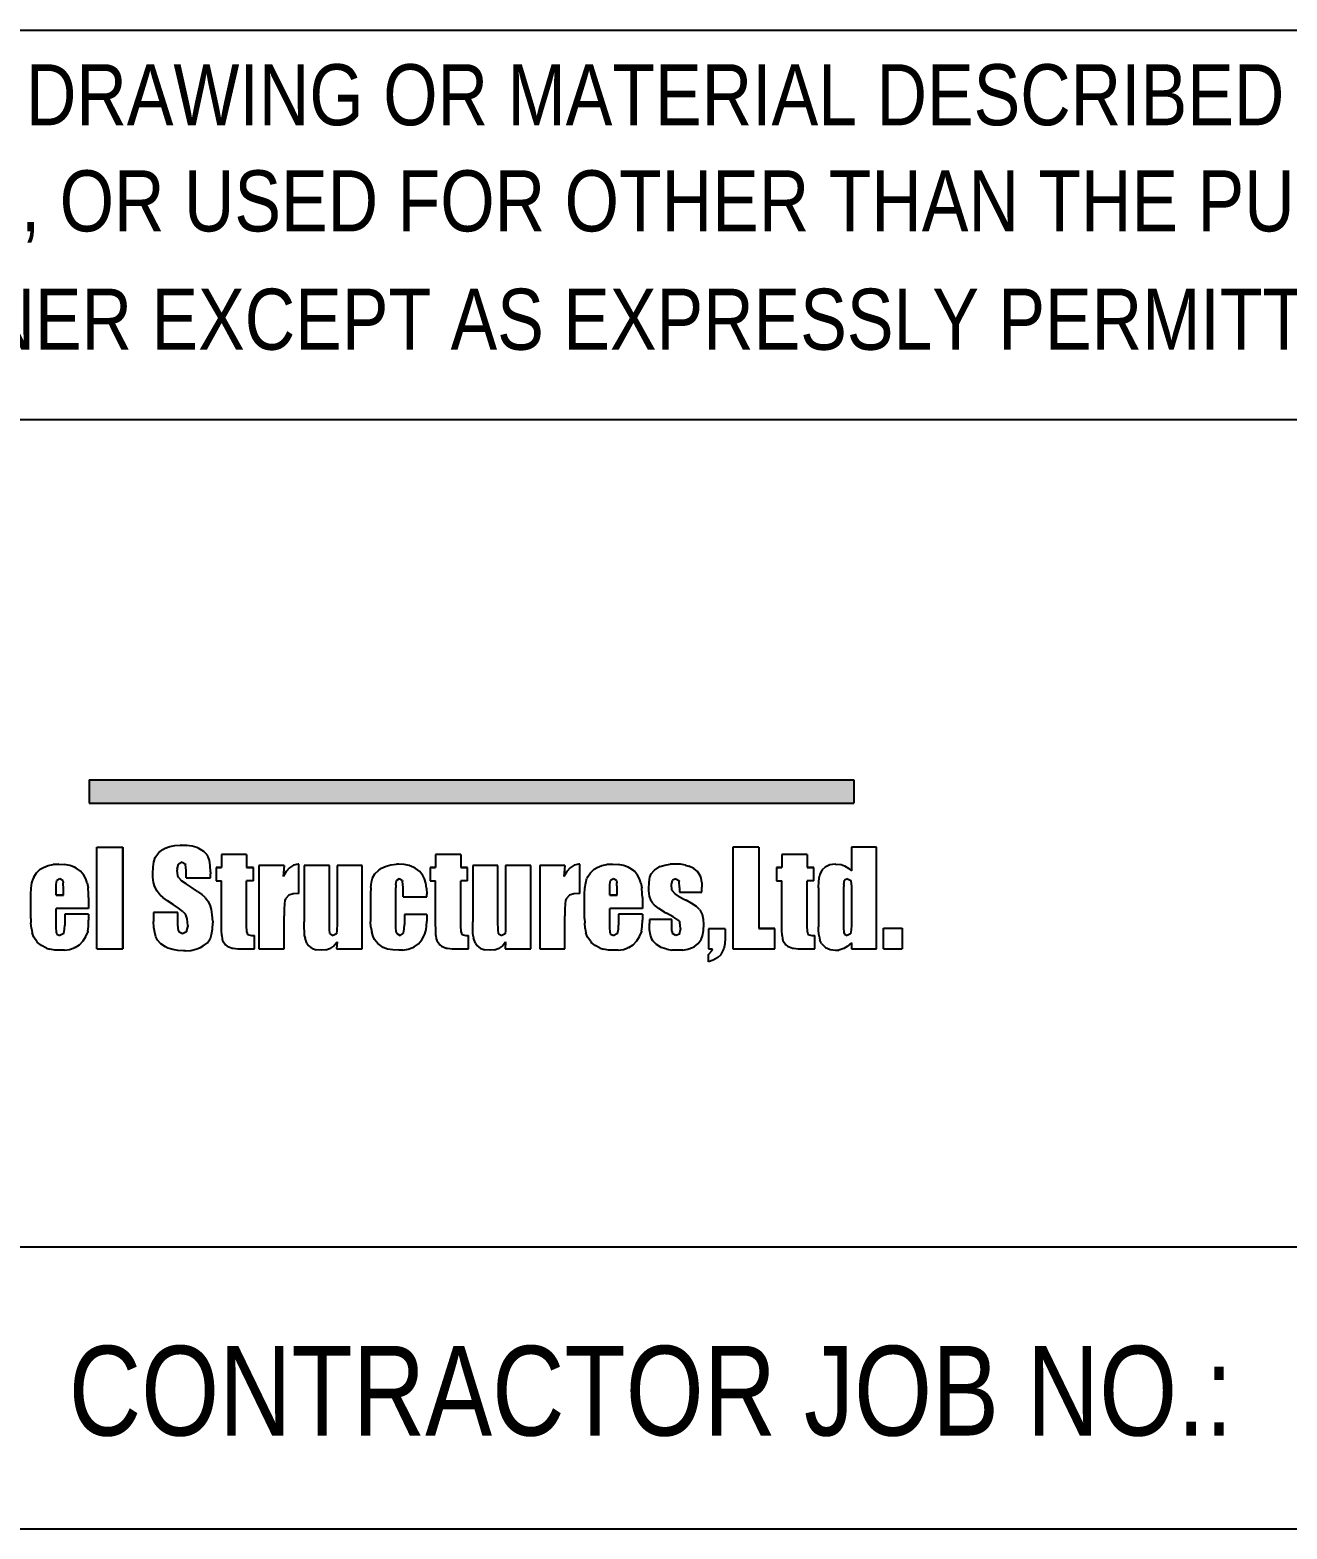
# Model space of a CAD drawing. Header units: millimetres. Extents: x -67 to 528, y -158 to 263.
# Drawn here: x 477.05 to 495.79, y -75.97 to -53.63 of the extents above; entities that cross this region are included whole.
import ezdxf

# ---------------------------------------------------------------- set-up
doc = ezdxf.new("R2010")
doc.units = ezdxf.units.MM
doc.styles.add('Arial', font='ARIAL.TTF', dxfattribs={"height": 0.2})
doc.styles.add('Arial Narrow', font='ARIALN.TTF', dxfattribs={"height": 0.2})

# ---------------------------------------------------------------- blocks, each defined once
blk = doc.blocks.new('Unknown-251777343-6200')
at = {"linetype": 'Continuous'}
for points in [[(477.935, -64.809), (477.935, -65.152), (489.334, -64.809)], [(477.935, -65.152), (489.334, -65.152), (489.334, -64.809)]]:
    blk.add_hatch(color=3, dxfattribs=at).paths.add_polyline_path(points)
at = {"color": 7, "linetype": 'Continuous'}
for p, q in [((445.408, -53.635), (513.098, -53.629)), ((433.951, -59.434), (513.136, -59.434)), ((433.954, -59.434), (513.136, -59.434)), ((433.928, -71.769), (513.136, -71.769)), ((433.928, -75.974), (513.136, -75.974))]:
    blk.add_line(p, q, dxfattribs=at)
at = {"color": 3, "linetype": 'Continuous'}
for p, q in [((477.935, -64.809), (489.334, -64.809)), ((477.935, -64.809), (477.935, -65.152)), ((489.334, -64.809), (489.334, -65.152)), ((477.935, -65.152), (489.334, -65.152)), ((478.05, -67.327), (478.05, -65.811)), ((478.05, -65.811), (478.436, -65.811)), ((478.436, -65.811), (478.436, -67.327)), ((478.436, -67.327), (478.436, -65.811)), ((478.436, -65.811), (478.436, -65.811)), ((478.436, -67.327), (478.436, -65.811)), ((478.929, -65.95), (478.973, -65.891)), ((478.973, -65.891), (479.035, -65.843)), ((479.035, -65.843), (479.07, -65.824)), ((479.07, -65.824), (479.138, -65.8)), ((479.138, -65.8), (479.215, -65.784)), ((479.215, -65.784), (479.299, -65.779)), ((479.299, -65.779), (479.394, -65.783)), ((479.308, -65.779), (479.299, -65.779)), ((479.299, -65.779), (479.394, -65.783)), ((479.394, -65.783), (479.308, -65.779)), ((479.472, -65.796), (479.394, -65.783)), ((479.543, -65.817), (479.472, -65.796)), ((479.568, -65.828), (479.543, -65.817)), ((479.643, -65.873), (479.568, -65.828)), ((479.694, -65.925), (479.643, -65.873)), ((480.283, -65.918), (479.907, -65.918)), ((479.907, -65.918), (479.907, -66.114)), ((480.283, -65.918), (480.283, -66.114)), ((483.475, -65.918), (483.099, -65.918)), ((483.099, -65.918), (483.099, -66.114)), ((483.475, -65.918), (483.475, -66.114)), ((487.918, -65.811), (487.528, -65.811)), ((487.528, -65.811), (487.528, -67.327)), ((487.918, -65.811), (487.918, -67.022)), ((488.634, -65.918), (488.258, -65.918)), ((488.258, -65.918), (488.258, -66.114)), ((488.634, -65.918), (488.634, -66.114)), ((489.671, -65.811), (489.295, -65.811)), ((489.295, -65.811), (489.295, -66.163)), ((489.671, -67.327), (489.671, -65.811)), ((477.152, -66.191), (477.208, -66.138)), ((477.208, -66.138), (477.254, -66.111)), ((477.254, -66.111), (477.324, -66.083)), ((477.324, -66.083), (477.399, -66.067)), ((477.399, -66.067), (477.482, -66.062)), ((477.399, -66.067), (477.482, -66.062)), ((477.482, -66.062), (477.399, -66.067)), ((477.482, -66.062), (477.569, -66.067)), ((477.482, -66.062), (477.482, -66.062)), ((477.647, -66.082), (477.569, -66.067)), ((477.715, -66.107), (477.647, -66.082)), ((477.743, -66.122), (477.715, -66.107)), ((477.808, -66.17), (477.743, -66.122)), ((478.884, -66.205), (478.888, -66.108)), ((478.888, -66.108), (478.9, -66.029)), ((478.9, -66.029), (478.921, -65.966)), ((478.921, -65.966), (478.929, -65.95)), ((479.25, -66.137), (479.268, -66.065)), ((479.25, -66.137), (479.25, -66.153)), ((479.321, -66.036), (479.268, -66.065)), ((479.321, -66.036), (479.367, -66.057)), ((479.367, -66.057), (479.373, -66.07)), ((479.382, -66.157), (479.373, -66.07)), ((479.71, -65.953), (479.694, -65.925)), ((479.728, -66.009), (479.71, -65.953)), ((479.739, -66.084), (479.728, -66.009)), ((479.744, -66.179), (479.739, -66.084)), ((479.827, -66.114), (479.827, -66.31)), ((479.827, -66.114), (479.827, -66.114)), ((479.827, -66.114), (479.907, -66.114)), ((479.907, -66.114), (479.827, -66.114)), ((479.907, -66.114), (479.827, -66.114)), ((480.384, -66.114), (480.283, -66.114)), ((480.283, -66.114), (480.384, -66.114)), ((480.283, -66.114), (480.384, -66.114)), ((480.384, -66.31), (480.384, -66.114)), ((480.384, -66.114), (480.384, -66.114)), ((480.842, -66.084), (480.467, -66.084)), ((480.467, -66.084), (480.467, -67.327)), ((480.842, -66.084), (480.827, -66.247)), ((480.921, -66.118), (480.87, -66.172)), ((480.982, -66.081), (480.921, -66.118)), ((481.05, -66.063), (480.982, -66.081)), ((481.063, -66.062), (481.05, -66.063)), ((481.063, -66.499), (481.063, -66.062)), ((481.516, -66.084), (481.142, -66.084)), ((481.142, -66.084), (481.142, -66.922)), ((481.516, -66.93), (481.516, -66.084)), ((482.005, -66.084), (481.631, -66.084)), ((481.631, -66.084), (481.631, -66.92)), ((482.005, -67.327), (482.005, -66.084)), ((482.253, -66.153), (482.294, -66.125)), ((482.294, -66.125), (482.36, -66.092)), ((482.36, -66.092), (482.434, -66.072)), ((482.434, -66.072), (482.515, -66.062)), ((482.546, -66.062), (482.515, -66.062)), ((482.629, -66.067), (482.546, -66.062)), ((482.706, -66.084), (482.629, -66.067)), ((482.774, -66.112), (482.706, -66.084)), ((482.796, -66.125), (482.774, -66.112)), ((482.862, -66.174), (482.796, -66.125)), ((483.018, -66.114), (483.018, -66.31)), ((483.018, -66.114), (483.018, -66.114)), ((483.018, -66.114), (483.099, -66.114)), ((483.099, -66.114), (483.018, -66.114)), ((483.099, -66.114), (483.018, -66.114)), ((483.576, -66.114), (483.475, -66.114)), ((483.475, -66.114), (483.576, -66.114)), ((483.475, -66.114), (483.576, -66.114)), ((483.576, -66.31), (483.576, -66.114)), ((483.576, -66.114), (483.576, -66.114)), ((484.028, -66.084), (483.653, -66.084)), ((483.653, -66.084), (483.653, -66.922)), ((484.028, -66.93), (484.028, -66.084)), ((484.517, -66.084), (484.142, -66.084)), ((484.142, -66.084), (484.142, -66.92)), ((484.517, -67.327), (484.517, -66.084)), ((485.026, -66.084), (484.651, -66.084)), ((484.651, -66.084), (484.651, -67.327)), ((485.026, -66.084), (485.011, -66.247)), ((485.106, -66.118), (485.055, -66.172)), ((485.166, -66.081), (485.106, -66.118)), ((485.234, -66.063), (485.166, -66.081)), ((485.248, -66.062), (485.234, -66.063)), ((485.248, -66.499), (485.248, -66.062)), ((485.405, -66.191), (485.461, -66.138)), ((485.461, -66.138), (485.507, -66.111)), ((485.507, -66.111), (485.576, -66.083)), ((485.576, -66.083), (485.652, -66.067)), ((485.652, -66.067), (485.735, -66.062)), ((485.652, -66.067), (485.735, -66.062)), ((485.735, -66.062), (485.652, -66.067)), ((485.735, -66.062), (485.821, -66.067)), ((485.735, -66.062), (485.735, -66.062)), ((485.899, -66.082), (485.821, -66.067)), ((485.967, -66.107), (485.899, -66.082)), ((485.996, -66.122), (485.967, -66.107)), ((486.061, -66.17), (485.996, -66.122)), ((486.359, -66.152), (486.426, -66.109)), ((486.447, -66.1), (486.426, -66.109)), ((486.447, -66.1), (486.517, -66.078)), ((486.517, -66.078), (486.594, -66.065)), ((486.662, -66.062), (486.594, -66.065)), ((486.749, -66.066), (486.662, -66.062)), ((486.824, -66.079), (486.749, -66.066)), ((486.824, -66.079), (486.872, -66.092)), ((486.946, -66.129), (486.872, -66.092)), ((487.003, -66.175), (486.946, -66.129)), ((488.178, -66.114), (488.178, -66.31)), ((488.178, -66.114), (488.178, -66.114)), ((488.178, -66.114), (488.258, -66.114)), ((488.258, -66.114), (488.178, -66.114)), ((488.258, -66.114), (488.178, -66.114)), ((488.736, -66.114), (488.634, -66.114)), ((488.634, -66.114), (488.736, -66.114)), ((488.634, -66.114), (488.736, -66.114)), ((488.736, -66.31), (488.736, -66.114)), ((488.736, -66.114), (488.736, -66.114)), ((488.907, -66.107), (488.861, -66.148)), ((488.975, -66.074), (488.907, -66.107)), ((489.054, -66.062), (488.975, -66.074)), ((489.054, -66.062), (489.062, -66.062)), ((489.062, -66.062), (489.142, -66.071)), ((489.142, -66.071), (489.191, -66.087)), ((489.191, -66.087), (489.257, -66.127)), ((489.257, -66.127), (489.295, -66.163)), ((477.072, -66.421), (477.083, -66.342)), ((477.083, -66.342), (477.104, -66.274)), ((477.111, -66.256), (477.104, -66.274)), ((477.111, -66.256), (477.152, -66.191)), ((477.442, -66.435), (477.444, -66.365)), ((477.444, -66.365), (477.452, -66.305)), ((477.499, -66.282), (477.452, -66.305)), ((477.542, -66.309), (477.499, -66.282)), ((477.542, -66.309), (477.548, -66.34)), ((477.552, -66.435), (477.548, -66.34)), ((477.858, -66.228), (477.808, -66.17)), ((477.887, -66.282), (477.858, -66.228)), ((477.906, -66.344), (477.887, -66.282)), ((477.906, -66.344), (477.919, -66.418)), ((478.886, -66.255), (478.884, -66.205)), ((478.896, -66.336), (478.886, -66.255)), ((478.916, -66.403), (478.896, -66.336)), ((479.259, -66.238), (479.25, -66.153)), ((479.27, -66.266), (479.259, -66.238)), ((479.27, -66.266), (479.312, -66.312)), ((479.381, -66.359), (479.312, -66.312)), ((479.472, -66.416), (479.381, -66.359)), ((479.382, -66.269), (479.382, -66.157)), ((479.382, -66.269), (479.744, -66.269)), ((479.744, -66.179), (479.744, -66.21)), ((479.744, -66.269), (479.744, -66.21)), ((479.827, -66.31), (479.907, -66.31)), ((479.907, -66.941), (479.907, -66.31)), ((480.283, -66.975), (480.283, -66.31)), ((480.384, -66.31), (480.283, -66.31)), ((480.87, -66.172), (480.827, -66.247)), ((480.827, -66.247), (480.827, -66.247)), ((482.132, -66.412), (482.142, -66.333)), ((482.142, -66.333), (482.159, -66.271)), ((482.16, -66.268), (482.159, -66.271)), ((482.16, -66.268), (482.195, -66.209)), ((482.195, -66.209), (482.253, -66.153)), ((482.504, -66.373), (482.514, -66.305)), ((482.558, -66.282), (482.514, -66.305)), ((482.603, -66.307), (482.558, -66.282)), ((482.603, -66.307), (482.608, -66.323)), ((482.614, -66.41), (482.608, -66.323)), ((482.91, -66.233), (482.862, -66.174)), ((482.934, -66.283), (482.91, -66.233)), ((482.951, -66.345), (482.934, -66.283)), ((482.962, -66.42), (482.951, -66.345)), ((483.018, -66.31), (483.099, -66.31)), ((483.099, -66.941), (483.099, -66.31)), ((483.475, -66.975), (483.475, -66.31)), ((483.576, -66.31), (483.475, -66.31)), ((485.055, -66.172), (485.011, -66.247)), ((485.011, -66.247), (485.011, -66.247)), ((485.324, -66.421), (485.336, -66.342)), ((485.336, -66.342), (485.355, -66.274)), ((485.364, -66.256), (485.355, -66.274)), ((485.364, -66.256), (485.405, -66.191)), ((485.695, -66.435), (485.696, -66.365)), ((485.696, -66.365), (485.705, -66.305)), ((485.752, -66.282), (485.705, -66.305)), ((485.794, -66.309), (485.752, -66.282)), ((485.794, -66.309), (485.801, -66.34)), ((485.804, -66.435), (485.801, -66.34)), ((486.11, -66.228), (486.061, -66.17)), ((486.139, -66.282), (486.11, -66.228)), ((486.159, -66.344), (486.139, -66.282)), ((486.159, -66.344), (486.172, -66.418)), ((486.275, -66.429), (486.28, -66.334)), ((486.28, -66.334), (486.293, -66.259)), ((486.293, -66.259), (486.314, -66.209)), ((486.314, -66.209), (486.359, -66.152)), ((486.615, -66.366), (486.63, -66.303)), ((486.678, -66.282), (486.63, -66.303)), ((486.678, -66.282), (486.726, -66.305)), ((486.726, -66.305), (486.731, -66.322)), ((486.736, -66.413), (486.731, -66.322)), ((487.049, -66.245), (487.003, -66.175)), ((487.003, -66.175), (487.003, -66.175)), ((487.059, -66.271), (487.049, -66.245)), ((487.067, -66.339), (487.059, -66.271)), ((487.067, -66.339), (487.068, -66.409)), ((488.178, -66.31), (488.258, -66.31)), ((488.258, -66.941), (488.258, -66.31)), ((488.634, -66.975), (488.634, -66.31)), ((488.736, -66.31), (488.634, -66.31)), ((488.806, -66.415), (488.809, -66.316)), ((488.809, -66.316), (488.818, -66.243)), ((488.825, -66.213), (488.818, -66.243)), ((488.861, -66.148), (488.825, -66.213)), ((489.182, -66.373), (489.193, -66.303)), ((489.238, -66.282), (489.193, -66.303)), ((489.238, -66.282), (489.285, -66.305)), ((489.285, -66.305), (489.288, -66.313)), ((489.288, -66.313), (489.295, -66.396)), ((477.068, -66.513), (477.072, -66.421)), ((477.068, -66.875), (477.068, -66.513)), ((477.442, -66.525), (477.442, -66.435)), ((477.442, -66.525), (477.442, -66.525)), ((477.442, -66.525), (477.552, -66.525)), ((477.552, -66.525), (477.442, -66.525)), ((477.552, -66.525), (477.442, -66.525)), ((477.552, -66.525), (477.552, -66.435)), ((477.926, -66.505), (477.919, -66.418)), ((477.927, -66.563), (477.926, -66.505)), ((477.927, -66.563), (477.927, -66.727)), ((478.947, -66.467), (478.916, -66.403)), ((478.994, -66.525), (478.947, -66.467)), ((478.994, -66.525), (478.995, -66.526)), ((478.995, -66.526), (479.036, -66.561)), ((479.101, -66.608), (479.036, -66.561)), ((479.549, -66.469), (479.472, -66.416)), ((479.549, -66.469), (479.614, -66.518)), ((479.664, -66.563), (479.614, -66.518)), ((479.664, -66.563), (479.7, -66.604)), ((480.86, -66.582), (480.852, -66.605)), ((480.913, -66.527), (480.86, -66.582)), ((480.974, -66.506), (480.913, -66.527)), ((481.063, -66.499), (480.974, -66.506)), ((482.132, -66.412), (482.128, -66.507)), ((482.128, -66.507), (482.128, -66.86)), ((482.504, -66.373), (482.504, -66.41)), ((482.504, -66.996), (482.504, -66.41)), ((482.614, -66.553), (482.614, -66.41)), ((482.614, -66.553), (482.969, -66.553)), ((482.962, -66.42), (482.968, -66.509)), ((482.969, -66.553), (482.968, -66.509)), ((485.044, -66.582), (485.037, -66.605)), ((485.096, -66.527), (485.044, -66.582)), ((485.157, -66.506), (485.096, -66.527)), ((485.248, -66.499), (485.157, -66.506)), ((485.32, -66.513), (485.324, -66.421)), ((485.32, -66.875), (485.32, -66.513)), ((485.695, -66.525), (485.695, -66.435)), ((485.695, -66.525), (485.695, -66.525)), ((485.695, -66.525), (485.804, -66.525)), ((485.804, -66.525), (485.695, -66.525)), ((485.804, -66.525), (485.695, -66.525)), ((485.804, -66.525), (485.804, -66.435)), ((486.179, -66.505), (486.172, -66.418)), ((486.18, -66.563), (486.179, -66.505)), ((486.18, -66.563), (486.18, -66.727)), ((486.275, -66.459), (486.275, -66.429)), ((486.287, -66.539), (486.275, -66.459)), ((486.311, -66.609), (486.287, -66.539)), ((486.621, -66.446), (486.615, -66.366)), ((486.621, -66.446), (486.622, -66.449)), ((486.67, -66.508), (486.622, -66.449)), ((486.718, -66.54), (486.67, -66.508)), ((486.718, -66.54), (486.796, -66.583)), ((486.736, -66.413), (486.736, -66.481)), ((486.736, -66.481), (487.068, -66.481)), ((486.796, -66.583), (486.831, -66.601)), ((487.068, -66.481), (487.068, -66.409)), ((488.806, -66.415), (488.806, -66.997)), ((489.182, -66.373), (489.182, -66.396)), ((489.182, -67.005), (489.182, -66.396)), ((489.295, -66.396), (489.295, -66.972)), ((477.442, -66.996), (477.442, -66.727)), ((477.927, -66.727), (477.442, -66.727)), ((477.927, -66.807), (477.572, -66.807)), ((477.572, -66.807), (477.572, -66.972)), ((477.927, -66.807), (477.927, -66.899)), ((479.259, -66.783), (478.897, -66.783)), ((478.897, -66.783), (478.897, -66.883)), ((479.187, -66.666), (479.101, -66.608)), ((479.266, -66.72), (479.187, -66.666)), ((479.259, -66.968), (479.259, -66.783)), ((479.33, -66.769), (479.266, -66.72)), ((479.33, -66.769), (479.369, -66.804)), ((479.369, -66.804), (479.379, -66.817)), ((479.709, -66.616), (479.7, -66.604)), ((479.737, -66.669), (479.709, -66.616)), ((479.758, -66.737), (479.737, -66.669)), ((479.771, -66.818), (479.758, -66.737)), ((480.843, -66.736), (480.842, -66.836)), ((480.847, -66.655), (480.843, -66.736)), ((480.852, -66.605), (480.847, -66.655)), ((485.027, -66.736), (485.026, -66.836)), ((485.03, -66.655), (485.027, -66.736)), ((485.037, -66.605), (485.03, -66.655)), ((485.695, -66.996), (485.695, -66.727)), ((486.18, -66.727), (485.695, -66.727)), ((486.18, -66.807), (485.825, -66.807)), ((485.825, -66.807), (485.825, -66.972)), ((486.18, -66.807), (486.18, -66.899)), ((486.311, -66.609), (486.322, -66.628)), ((486.363, -66.675), (486.322, -66.628)), ((486.426, -66.726), (486.363, -66.675)), ((486.512, -66.78), (486.426, -66.726)), ((486.512, -66.78), (486.539, -66.795)), ((486.637, -66.851), (486.539, -66.795)), ((486.918, -66.648), (486.831, -66.601)), ((486.986, -66.693), (486.918, -66.648)), ((487.034, -66.737), (486.986, -66.693)), ((487.034, -66.737), (487.045, -66.752)), ((487.076, -66.812), (487.045, -66.752)), ((487.093, -66.889), (487.076, -66.812)), ((477.068, -66.875), (477.069, -66.94)), ((477.075, -67.022), (477.069, -66.94)), ((477.075, -67.022), (477.087, -67.086)), ((477.449, -67.086), (477.442, -66.996)), ((477.559, -67.096), (477.57, -67.031)), ((477.57, -67.031), (477.572, -66.972)), ((477.917, -67.063), (477.924, -66.992)), ((477.924, -66.992), (477.927, -66.899)), ((478.897, -66.883), (478.897, -66.918)), ((478.901, -67.008), (478.897, -66.918)), ((478.913, -67.083), (478.901, -67.008)), ((479.267, -67.058), (479.259, -66.968)), ((479.399, -66.881), (479.379, -66.817)), ((479.386, -67.07), (479.405, -66.998)), ((479.406, -66.978), (479.399, -66.881)), ((479.406, -66.978), (479.405, -66.998)), ((479.761, -67.113), (479.773, -67.035)), ((479.777, -66.913), (479.771, -66.818)), ((479.773, -67.035), (479.777, -66.938)), ((479.777, -66.913), (479.777, -66.938)), ((479.908, -67.047), (479.907, -66.941)), ((480.288, -67.079), (480.283, -66.975)), ((480.842, -67.327), (480.842, -66.836)), ((481.142, -66.996), (481.142, -66.922)), ((481.144, -67.08), (481.142, -66.996)), ((481.518, -67.038), (481.516, -66.93)), ((481.631, -66.955), (481.628, -67.052)), ((481.631, -66.92), (481.631, -66.955)), ((482.128, -66.86), (482.129, -66.917)), ((482.136, -67.004), (482.129, -66.917)), ((482.136, -67.004), (482.149, -67.078)), ((482.513, -67.079), (482.504, -66.996)), ((482.621, -67.094), (482.632, -67.03)), ((482.632, -67.03), (482.634, -66.963)), ((482.969, -66.815), (482.634, -66.815)), ((482.634, -66.815), (482.634, -66.963)), ((482.958, -67.038), (482.963, -66.99)), ((482.963, -66.99), (482.967, -66.912)), ((482.969, -66.815), (482.967, -66.912)), ((483.1, -67.047), (483.099, -66.941)), ((483.479, -67.079), (483.475, -66.975)), ((483.654, -66.996), (483.653, -66.922)), ((483.655, -67.08), (483.654, -66.996)), ((484.03, -67.038), (484.028, -66.93)), ((484.142, -66.955), (484.14, -67.052)), ((484.142, -66.92), (484.142, -66.955)), ((485.026, -67.327), (485.026, -66.836)), ((485.32, -66.875), (485.321, -66.94)), ((485.328, -67.022), (485.321, -66.94)), ((485.328, -67.022), (485.34, -67.086)), ((485.701, -67.086), (485.695, -66.996)), ((485.811, -67.096), (485.823, -67.031)), ((485.823, -67.031), (485.825, -66.972)), ((486.169, -67.063), (486.177, -66.992)), ((486.177, -66.992), (486.18, -66.899)), ((486.618, -66.89), (486.285, -66.89)), ((486.285, -66.89), (486.285, -66.95)), ((486.289, -67.044), (486.285, -66.95)), ((486.618, -66.969), (486.618, -66.89)), ((486.621, -67.064), (486.618, -66.969)), ((486.7, -66.89), (486.637, -66.851)), ((486.7, -66.89), (486.73, -66.913)), ((486.73, -66.913), (486.741, -66.933)), ((486.735, -67.109), (486.75, -67.036)), ((486.75, -67.023), (486.741, -66.933)), ((486.75, -67.023), (486.75, -67.036)), ((487.092, -67.054), (487.097, -66.959)), ((487.097, -66.959), (487.093, -66.889)), ((487.415, -67.029), (487.164, -67.029)), ((487.164, -67.029), (487.164, -67.327)), ((487.415, -67.029), (487.415, -67.165)), ((488.155, -67.022), (487.918, -67.022)), ((487.918, -67.022), (488.155, -67.022)), ((487.918, -67.022), (488.155, -67.022)), ((488.155, -67.327), (488.155, -67.022)), ((488.155, -67.022), (488.155, -67.022)), ((488.259, -67.047), (488.258, -66.941)), ((488.639, -67.079), (488.634, -66.975)), ((488.807, -67.05), (488.806, -66.997)), ((489.189, -67.092), (489.182, -67.005)), ((489.295, -66.972), (489.293, -67.041)), ((489.772, -67.327), (489.772, -67.018)), ((489.772, -67.018), (490.054, -67.018)), ((490.054, -67.018), (490.054, -67.327)), ((477.113, -67.153), (477.087, -67.086)), ((477.158, -67.218), (477.113, -67.153)), ((477.158, -67.218), (477.167, -67.229)), ((477.224, -67.277), (477.167, -67.229)), ((477.449, -67.086), (477.455, -67.105)), ((477.455, -67.105), (477.5, -67.129)), ((477.559, -67.096), (477.5, -67.129)), ((477.791, -67.265), (477.846, -67.208)), ((477.846, -67.208), (477.887, -67.144)), ((477.887, -67.144), (477.914, -67.076)), ((477.917, -67.063), (477.914, -67.076)), ((478.93, -67.146), (478.913, -67.083)), ((478.956, -67.195), (478.93, -67.146)), ((479.006, -67.25), (478.956, -67.195)), ((479.076, -67.298), (479.006, -67.25)), ((479.267, -67.058), (479.275, -67.077)), ((479.328, -67.102), (479.275, -67.077)), ((479.386, -67.07), (479.328, -67.102)), ((479.328, -67.102), (479.328, -67.102)), ((479.636, -67.283), (479.699, -67.234)), ((479.699, -67.234), (479.74, -67.177)), ((479.742, -67.174), (479.74, -67.177)), ((479.742, -67.174), (479.761, -67.113)), ((479.912, -67.127), (479.908, -67.047)), ((479.912, -67.127), (479.917, -67.176)), ((479.917, -67.176), (479.925, -67.201)), ((479.925, -67.201), (479.97, -67.265)), ((480.288, -67.079), (480.297, -67.111)), ((480.297, -67.111), (480.357, -67.125)), ((480.357, -67.125), (480.4, -67.126)), ((480.4, -67.327), (480.4, -67.126)), ((481.147, -67.135), (481.144, -67.08)), ((481.147, -67.135), (481.153, -67.165)), ((481.181, -67.24), (481.153, -67.165)), ((481.181, -67.24), (481.201, -67.269)), ((481.524, -67.097), (481.518, -67.038)), ((481.524, -67.097), (481.526, -67.102)), ((481.526, -67.102), (481.572, -67.129)), ((481.623, -67.101), (481.572, -67.129)), ((481.572, -67.129), (481.572, -67.129)), ((481.579, -67.286), (481.631, -67.223)), ((481.628, -67.052), (481.623, -67.101)), ((481.631, -67.223), (481.624, -67.327)), ((482.167, -67.14), (482.149, -67.078)), ((482.189, -67.185), (482.167, -67.14)), ((482.236, -67.245), (482.189, -67.185)), ((482.298, -67.293), (482.236, -67.245)), ((482.513, -67.079), (482.52, -67.095)), ((482.52, -67.095), (482.569, -67.129)), ((482.569, -67.129), (482.621, -67.094)), ((482.569, -67.129), (482.569, -67.129)), ((482.782, -67.296), (482.844, -67.25)), ((482.844, -67.25), (482.896, -67.191)), ((482.896, -67.191), (482.901, -67.183)), ((482.901, -67.183), (482.938, -67.109)), ((482.938, -67.109), (482.958, -67.038)), ((483.103, -67.127), (483.1, -67.047)), ((483.103, -67.127), (483.109, -67.176)), ((483.109, -67.176), (483.116, -67.201)), ((483.116, -67.201), (483.161, -67.265)), ((483.479, -67.079), (483.488, -67.111)), ((483.488, -67.111), (483.548, -67.125)), ((483.548, -67.125), (483.591, -67.126)), ((483.591, -67.327), (483.591, -67.126)), ((483.659, -67.135), (483.655, -67.08)), ((483.659, -67.135), (483.664, -67.165)), ((483.692, -67.24), (483.664, -67.165)), ((483.692, -67.24), (483.713, -67.269)), ((484.036, -67.097), (484.03, -67.038)), ((484.036, -67.097), (484.037, -67.102)), ((484.037, -67.102), (484.084, -67.129)), ((484.135, -67.101), (484.084, -67.129)), ((484.084, -67.129), (484.084, -67.129)), ((484.09, -67.286), (484.142, -67.223)), ((484.14, -67.052), (484.135, -67.101)), ((484.142, -67.223), (484.136, -67.327)), ((485.365, -67.153), (485.34, -67.086)), ((485.41, -67.218), (485.365, -67.153)), ((485.41, -67.218), (485.419, -67.229)), ((485.477, -67.277), (485.419, -67.229)), ((485.701, -67.086), (485.706, -67.105)), ((485.706, -67.105), (485.753, -67.129)), ((485.811, -67.096), (485.753, -67.129)), ((486.044, -67.265), (486.098, -67.208)), ((486.098, -67.208), (486.14, -67.144)), ((486.14, -67.144), (486.166, -67.076)), ((486.169, -67.063), (486.166, -67.076)), ((486.302, -67.122), (486.289, -67.044)), ((486.323, -67.182), (486.302, -67.122)), ((486.338, -67.208), (486.323, -67.182)), ((486.39, -67.261), (486.338, -67.208)), ((486.621, -67.064), (486.63, -67.099)), ((486.68, -67.129), (486.63, -67.099)), ((486.735, -67.109), (486.68, -67.129)), ((486.68, -67.129), (486.68, -67.129)), ((486.951, -67.295), (487.014, -67.248)), ((487.014, -67.248), (487.058, -67.188)), ((487.058, -67.188), (487.078, -67.13)), ((487.078, -67.13), (487.092, -67.054)), ((487.41, -67.253), (487.395, -67.326)), ((487.415, -67.165), (487.41, -67.253)), ((488.263, -67.127), (488.259, -67.047)), ((488.263, -67.127), (488.269, -67.176)), ((488.269, -67.176), (488.276, -67.201)), ((488.276, -67.201), (488.32, -67.265)), ((488.639, -67.079), (488.647, -67.111)), ((488.647, -67.111), (488.707, -67.125)), ((488.707, -67.125), (488.751, -67.126)), ((488.751, -67.327), (488.751, -67.126)), ((488.813, -67.135), (488.807, -67.05)), ((488.813, -67.135), (488.825, -67.196)), ((488.849, -67.244), (488.825, -67.196)), ((488.849, -67.244), (488.907, -67.302)), ((489.189, -67.092), (489.193, -67.105)), ((489.193, -67.105), (489.235, -67.129)), ((489.295, -67.237), (489.234, -67.29)), ((489.284, -67.102), (489.235, -67.129)), ((489.293, -67.041), (489.284, -67.102)), ((489.295, -67.237), (489.295, -67.327)), ((477.299, -67.314), (477.224, -67.277)), ((477.299, -67.314), (477.348, -67.33)), ((477.425, -67.344), (477.348, -67.33)), ((477.508, -67.348), (477.425, -67.344)), ((477.566, -67.346), (477.508, -67.348)), ((477.566, -67.346), (477.645, -67.334)), ((477.645, -67.334), (477.712, -67.313)), ((477.725, -67.307), (477.712, -67.313)), ((477.725, -67.307), (477.791, -67.265)), ((478.05, -67.327), (478.436, -67.327)), ((479.11, -67.315), (479.076, -67.298)), ((479.181, -67.338), (479.11, -67.315)), ((479.258, -67.353), (479.181, -67.338)), ((479.344, -67.358), (479.258, -67.353)), ((479.368, -67.358), (479.344, -67.358)), ((479.368, -67.358), (479.45, -67.35)), ((479.45, -67.35), (479.525, -67.332)), ((479.525, -67.332), (479.594, -67.305)), ((479.594, -67.305), (479.636, -67.283)), ((479.97, -67.265), (479.995, -67.286)), ((479.995, -67.286), (480.066, -67.315)), ((480.066, -67.315), (480.082, -67.318)), ((480.082, -67.318), (480.152, -67.324)), ((480.152, -67.324), (480.249, -67.327)), ((480.249, -67.327), (480.4, -67.327)), ((480.467, -67.327), (480.842, -67.327)), ((481.263, -67.319), (481.201, -67.269)), ((481.263, -67.319), (481.32, -67.339)), ((481.403, -67.348), (481.32, -67.339)), ((481.464, -67.343), (481.403, -67.348)), ((481.464, -67.343), (481.535, -67.317)), ((481.579, -67.286), (481.535, -67.317)), ((481.624, -67.327), (482.005, -67.327)), ((482.318, -67.304), (482.298, -67.293)), ((482.383, -67.329), (482.318, -67.304)), ((482.46, -67.343), (482.383, -67.329)), ((482.549, -67.348), (482.46, -67.343)), ((482.613, -67.346), (482.549, -67.348)), ((482.613, -67.346), (482.691, -67.332)), ((482.691, -67.332), (482.758, -67.308)), ((482.758, -67.308), (482.782, -67.296)), ((483.161, -67.265), (483.186, -67.286)), ((483.186, -67.286), (483.258, -67.315)), ((483.258, -67.315), (483.274, -67.318)), ((483.274, -67.318), (483.344, -67.324)), ((483.344, -67.324), (483.44, -67.327)), ((483.44, -67.327), (483.591, -67.327)), ((483.775, -67.319), (483.713, -67.269)), ((483.775, -67.319), (483.831, -67.339)), ((483.914, -67.348), (483.831, -67.339)), ((483.975, -67.343), (483.914, -67.348)), ((483.975, -67.343), (484.046, -67.317)), ((484.09, -67.286), (484.046, -67.317)), ((484.136, -67.327), (484.517, -67.327)), ((484.651, -67.327), (485.026, -67.327)), ((485.551, -67.314), (485.477, -67.277)), ((485.551, -67.314), (485.601, -67.33)), ((485.677, -67.344), (485.601, -67.33)), ((485.761, -67.348), (485.677, -67.344)), ((485.818, -67.346), (485.761, -67.348)), ((485.818, -67.346), (485.898, -67.334)), ((485.898, -67.334), (485.965, -67.313)), ((485.978, -67.307), (485.965, -67.313)), ((485.978, -67.307), (486.044, -67.265)), ((486.463, -67.304), (486.39, -67.261)), ((486.475, -67.309), (486.463, -67.304)), ((486.544, -67.331), (486.475, -67.309)), ((486.544, -67.331), (486.621, -67.344)), ((486.707, -67.348), (486.621, -67.344)), ((486.782, -67.344), (486.707, -67.348)), ((486.782, -67.344), (486.86, -67.331)), ((486.86, -67.331), (486.928, -67.306)), ((486.928, -67.306), (486.951, -67.295)), ((487.164, -67.327), (487.227, -67.327)), ((487.164, -67.412), (487.218, -67.356)), ((487.164, -67.52), (487.164, -67.412)), ((487.218, -67.356), (487.227, -67.327)), ((487.303, -67.457), (487.237, -67.497)), ((487.303, -67.457), (487.353, -67.408)), ((487.353, -67.408), (487.39, -67.34)), ((487.39, -67.34), (487.395, -67.326)), ((487.528, -67.327), (488.155, -67.327)), ((488.32, -67.265), (488.345, -67.286)), ((488.345, -67.286), (488.417, -67.315)), ((488.417, -67.315), (488.434, -67.318)), ((488.434, -67.318), (488.503, -67.324)), ((488.503, -67.324), (488.6, -67.327)), ((488.6, -67.327), (488.751, -67.327)), ((488.907, -67.302), (488.911, -67.305)), ((488.911, -67.305), (488.979, -67.337)), ((488.979, -67.337), (489.058, -67.348)), ((489.058, -67.348), (489.108, -67.344)), ((489.183, -67.321), (489.108, -67.344)), ((489.234, -67.29), (489.183, -67.321)), ((489.295, -67.327), (489.671, -67.327)), ((489.772, -67.327), (490.054, -67.327)), ((487.237, -67.497), (487.164, -67.52))]:
    blk.add_line(p, q, dxfattribs=at)
at = {"color": 7, "linetype": 'Continuous', "style": 'Arial Narrow'}
for s, height, p in [('THIS DOCUMENT IS PROPERTY OF QATARENERGY LNG.THIS DRAWING OR MATERIAL DESCRIBED THEREON MAY NOT BE COPIED', 0.909632, (445.618, -55.049)), ('OR DISCLOSED IN ANY FORM OR MEDIUM TO THIRD PARTIES, OR USED FOR OTHER THAN THE PURPOSE FOR WHICH', 0.90963, (445.601, -56.631)), ('IT HAS BEEN PROVIDED, IN WHOLE OR IN PART IN ANY MANNER EXCEPT AS EXPRESSLY PERMITTED BY QATARENERGY LNG.', 0.909632, (445.811, -58.395))]:
    blk.add_text(s, height=height, dxfattribs=at).set_placement(p)
at = {"color": 7, "linetype": 'Continuous', "style": 'Arial', "width": 0.8}
blk.add_text('CONTRACTOR JOB NO.:', height=1.33711, dxfattribs=at).set_placement((477.632, -74.581))

msp = doc.modelspace()

# ---------------------------------------------------------------- block references
msp.add_blockref('Unknown-251777343-6200', (0, 0))

doc.saveas('drawing.dxf')
